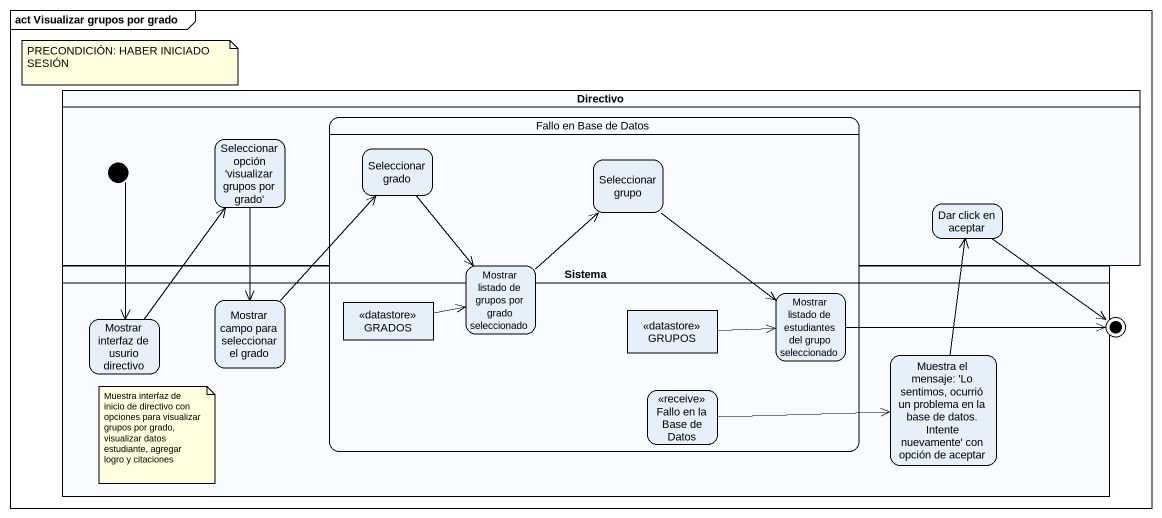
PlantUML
@startuml
mainframe act Visualizar grupos por grado
hide empty description
state Directivo <<partition>> {
  state "Seleccionar opción 'visualizar grupos por grado'" as Seleccionar_opción
  state initial1 <<start>>
  state "Dar click en aceptar" as Dar_click_en_aceptar
}
state "Fallo en Base de Datos" as Fallo_en_Base_de_Datos {
  state "Seleccionar grado" as Seleccionar_grado
  state "Seleccionar grupo" as Seleccionar_grupo
  state "Mostrar listado de grupos por grado seleccionado" as Mostrar_listado_de_grupos
  state GRADOS <<datastore>>
  state GRUPOS <<datastore>>
  state "Mostrar listado de estudiantes del grupo seleccionado" as Mostrar_listado_de
  state "Fallo en la Base de Datos" as Fallo_en_la_Base_de_Datos <<receive>>
}
state Sistema <<partition>> {
  state "Mostrar interfaz de usurio directivo" as Mostrar_interfaz_de_usurio
  state "Mostrar campo para seleccionar el grado" as Mostrar_campo_para
  state "Muestra el mensaje: 'Lo sentimos, ocurrió un problema en la base de datos. Intente nuevamente' con opción de aceptar" as Muestra_el_mensaje_Lo
}
state final1 <<end>>
Seleccionar_opción --> Mostrar_campo_para
Seleccionar_grado --> Mostrar_listado_de_grupos
initial1 --> Mostrar_interfaz_de_usurio
Seleccionar_grupo --> Mostrar_listado_de
Dar_click_en_aceptar --> final1
Mostrar_listado_de_grupos -up-> Seleccionar_grupo
Mostrar_interfaz_de_usurio -up-> Seleccionar_opción
Mostrar_campo_para -up-> Seleccionar_grado
GRADOS -right-> Mostrar_listado_de_grupos
GRUPOS -right-> Mostrar_listado_de
Mostrar_listado_de -right-> final1
Muestra_el_mensaje_Lo -up-> Dar_click_en_aceptar
Fallo_en_la_Base_de_Datos -right-> Muestra_el_mensaje_Lo
note as N1
  PRECONDICIÓN: HABER INICIADO SESIÓN
end note
note as N2
  Muestra interfaz de inicio de directivo con opciones para visualizar grupos por grado, visualizar datos estudiante, agregar logro y citaciones
end note
@enduml
